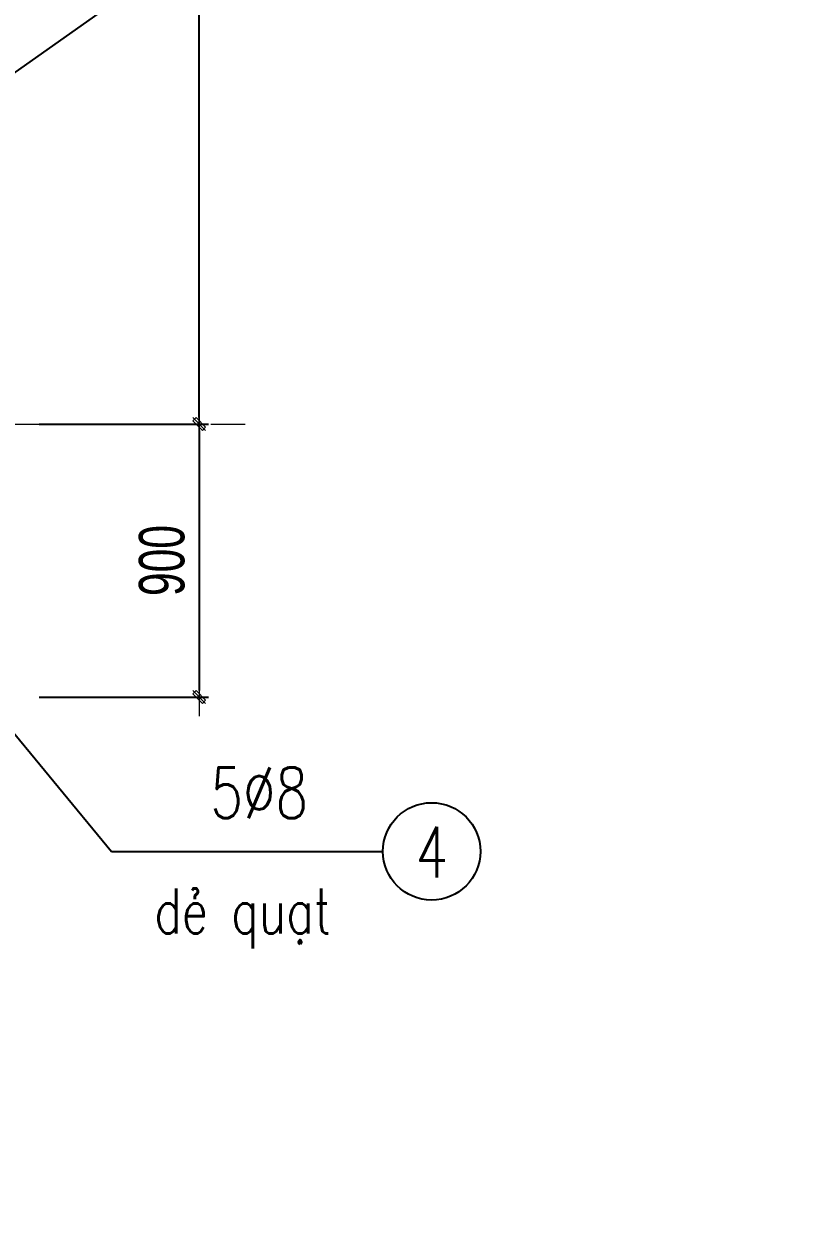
# Model space of a CAD drawing. Header units: millimetres. Extents: x 19378 to 572383, y -1120116 to -527168.
# Drawn here: x 204069 to 206608, y -557206 to -553275 of the extents above; entities that cross this region are included whole.
import ezdxf
from ezdxf.enums import TextEntityAlignment as Align

# ---------------------------------------------------------------- set-up
doc = ezdxf.new("R2010")
doc.units = ezdxf.units.MM
doc.header["$MEASUREMENT"] = 0
doc.header["$PDMODE"] = 32
doc.linetypes.add('CENTERX2', pattern=[4, 2.5, -0.5, 0.5, -0.5])
doc.linetypes.add('DASHDOT', pattern=[1, 0.5, -0.25, 0, -0.25])
doc.layers.get('Defpoints').update_dxf_attribs({"color": 1})
doc.layers.add('KCS_Plotter', color=11, linetype='Continuous', plot=False)
for name, color, linetype, lineweight in [('LC Dim', 8, 'Continuous', 18), ('LC Net truc', 8, 'DASHDOT', 13), ('LC Text1', 3, 'Continuous', 20), ('LC Text2', 7, 'Continuous', 25)]:
    doc.layers.add(name, color=color, linetype=linetype, lineweight=lineweight)
doc.styles.add('HOATBIF', font='hoatbif.shx', dxfattribs={"width": 0.7})
doc.styles.add('LC 3', font='vnsimli.shx', dxfattribs={"width": 0.75})
doc.dimstyles.new('1-100(1-50)', dxfattribs={"dimscale": 50, "dimtxt": 2.5, "dimasz": 0.35, "dimexe": 0.5, "dimexo": 0, "dimgap": 0.8, "dimtad": 1, "dimdec": 0, "dimzin": 0, "dimdsep": 46, "dimtxsty": 'HOATBIF', "dimblk1": 'DOT', "dimblk2": 'DOT', "dimsah": 1, "dimcen": -1, "dimdle": 1, "dimclrd": 256, "dimclre": 256, "dimclrt": 4, "dimadec": 3, "dimazin": 2, "dimtfac": 0.333333, "dimtdec": 0, "dimtix": 1, "dimtmove": 2, "dimatfit": 3, "dimldrblk": 'DOT', "dimfxl": 1, "dimtvp": 0.833333, "dimtolj": 1, "dimtzin": 0, "dimarcsym": 0})

# ---------------------------------------------------------------- blocks, each defined once
blk = doc.blocks.new('DOT')
at = {"layer": 'LC Dim'}
blk.add_line((-3, 0), (3, 0), dxfattribs=at)
at = {"layer": 'LC Dim', "color": 4}
blk.add_line((-1, -1), (1, 1), dxfattribs=at)
blk.add_lwpolyline([(0.5, 1), (-1, -0.5), (-0.5, -1), (1, 0.5)], close=True, dxfattribs=at)
blk = doc.blocks.new('*D172')
at = {"layer": 'Defpoints', "color": 0, "ltscale": 500, "transparency": 16777216}
for p in [(204119.6, -554594.6), (204119.6, -555494.6), (204647, -555494.6)]:
    blk.add_point(p, dxfattribs=at)
at = {"layer": 'LC Dim', "lineweight": -2, "ltscale": 500, "transparency": 16777216}
for p, q in [((204119.6, -554594.6), (204677, -554594.6)), ((204647, -554615.6), (204647, -555473.6)), ((204119.6, -555494.6), (204677, -555494.6))]:
    blk.add_line(p, q, dxfattribs=at)
at = {"layer": 'LC Dim', "lineweight": -2, "ltscale": 500, "transparency": 16777216, "xscale": 21, "yscale": 21, "zscale": 21}
for p, rotation in [((204647, -554594.6), 90), ((204647, -555494.6), 270)]:
    blk.add_blockref('DOT', p, dxfattribs=dict(at, rotation=rotation))
at = {"layer": 'LC Dim', "color": 4, "ltscale": 500, "transparency": 16777216, "insert": (204524, -555044.6), "char_height": 150, "attachment_point": 5, "rotation": 90, "style": 'HOATBIF'}
blk.add_mtext('\\A1;900', dxfattribs=at)
blk = doc.blocks.new('_Dot')
at = {"color": 0, "linetype": 'ByBlock', "lineweight": -2}
blk.add_line((-0.5, 0), (-1, 0), dxfattribs=at)
at = {"color": 0, "linetype": 'ByBlock', "const_width": 0.5}
blk.add_lwpolyline([(-0.25, 0, 1), (0.25, 0, 1)], format="xyb", close=True, dxfattribs=at)
blk = doc.blocks.new('*D174')
at = {"layer": 'Defpoints', "color": 0, "ltscale": 500, "transparency": 16777216}
for p in [(204119.6, -551594.6), (204647, -551594.6), (204119.6, -554594.6)]:
    blk.add_point(p, dxfattribs=at)
at = {"layer": 'LC Dim', "lineweight": -2, "ltscale": 500, "transparency": 16777216}
for p, q in [((204119.6, -551594.6), (204677, -551594.6)), ((204647, -554573.6), (204647, -551615.6)), ((204119.6, -554594.6), (204677, -554594.6))]:
    blk.add_line(p, q, dxfattribs=at)
at = {"layer": 'LC Dim', "lineweight": -2, "ltscale": 500, "transparency": 16777216, "xscale": 21, "yscale": 21, "zscale": 21}
for p, rotation in [((204647, -551594.6), 90), ((204647, -554594.6), 270)]:
    blk.add_blockref('DOT', p, dxfattribs=dict(at, rotation=rotation))
at = {"layer": 'LC Dim', "color": 4, "ltscale": 500, "transparency": 16777216, "insert": (204524, -553094.6), "char_height": 150, "attachment_point": 5, "rotation": 90, "style": 'HOATBIF'}
blk.add_mtext('\\A1;3000', dxfattribs=at)

msp = doc.modelspace()

# ---------------------------------------------------------------- linework, layer by layer
at = {"layer": 'KCS_Plotter', "ltscale": 2}
msp.add_line((186035.6, -566167.2), (211235.6, -548347.2), dxfattribs=at)
at = {"layer": 'LC Net truc', "linetype": 'CENTERX2', "ltscale": 100}
msp.add_line((198285.1, -554594.6), (204797.8, -554594.6), dxfattribs=at)
at = {"layer": 'LC Text2', "linetype": 'ByBlock'}
msp.add_circle((205412.8, -556003.6), 160.5, dxfattribs=at)

# ---------------------------------------------------------------- texts
at = {"layer": 'LC Text1', "color": 3, "style": 'LC 3', "width": 0.75}
msp.add_text('dÎ qu¹t', height=148.67, dxfattribs=at).set_placement((204498.8, -556274.2))
at = {"layer": 'LC Text2', "linetype": 'ByBlock', "style": 'LC 3', "width": 0.75}
msp.add_text('5%%C8', height=166.67, dxfattribs=at).set_placement((204683.8, -555893.6))
msp.add_text('4', height=166.7, dxfattribs=at).set_placement((205413.3, -556006.2), align=Align.MIDDLE_CENTER)

# ---------------------------------------------------------------- dimensions: what is measured, and where the dimension line sits
at = {"layer": 'LC Dim', "ltscale": 500}
for base, p2, picture, middle in [((204647, -551594.6), (204119.6, -551594.6), '*D174', (204524, -553094.6)), ((204647, -555494.6), (204119.6, -555494.6), '*D172', (204524, -555044.6))]:
    dim = msp.add_linear_dim(base=base, p1=(204119.6, -554594.6), p2=p2, angle=90, dimstyle='1-100(1-50)', override={"dimscale": 60}, dxfattribs=at)
    dim.commit()
    dim.dimension.update_dxf_attribs({"geometry": picture, "text_midpoint": middle})

# ---------------------------------------------------------------- leaders
msp.add_leader([(203855.9, -555396), (204357.7, -556003.6), (205252.2, -556003.6)], dimstyle='1-100(1-50)', override={"dimscale": 60}, dxfattribs=at)

doc.saveas('drawing.dxf')
